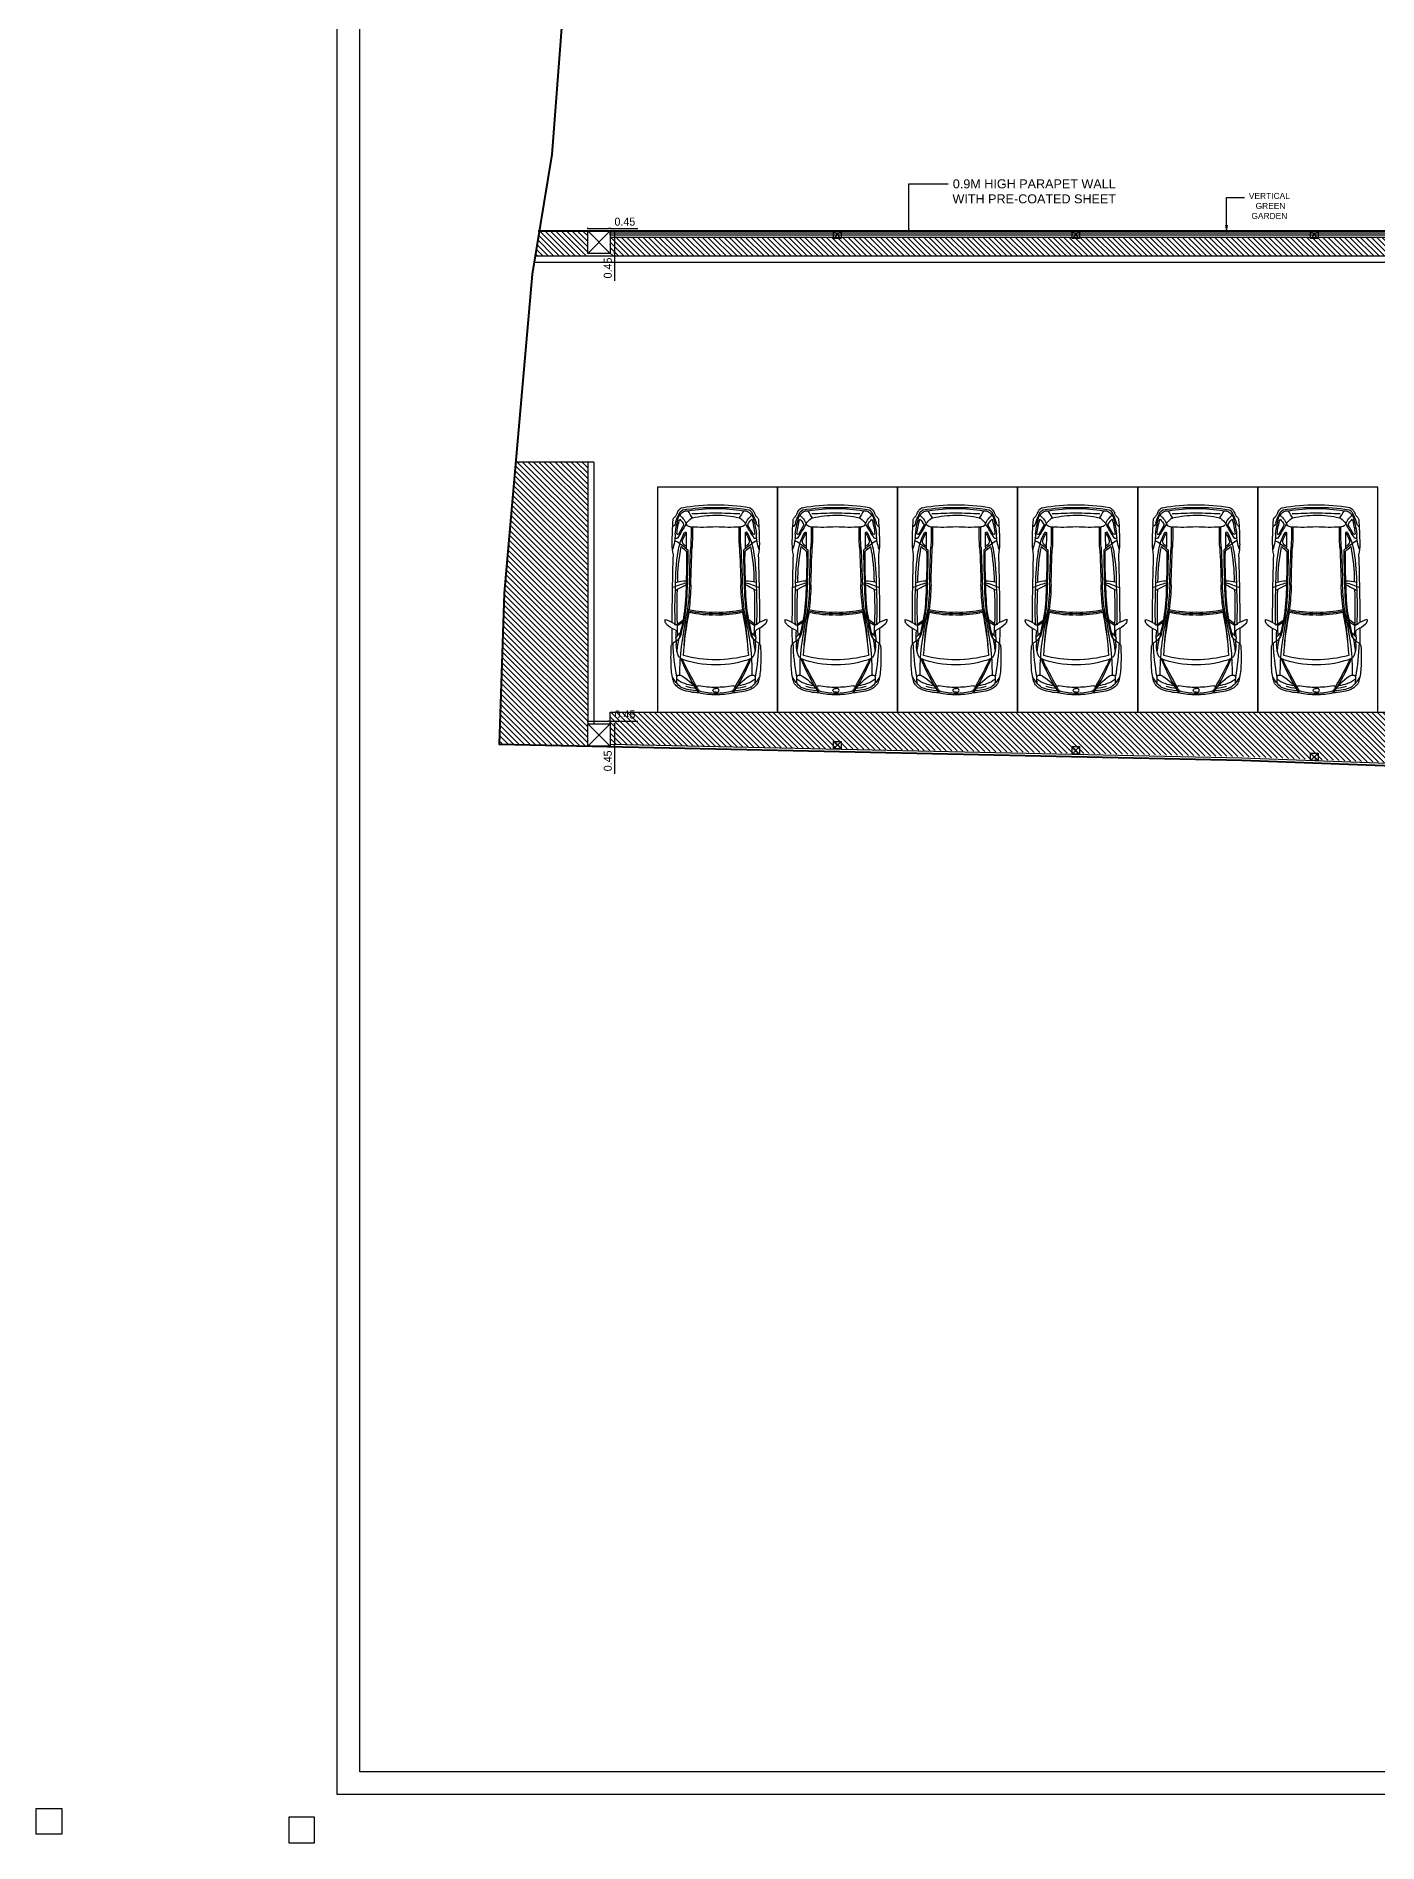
# Model space of a CAD drawing. Header units: metres. Extents: x 494 to 1845, y -666 to 1061.
# Drawn here: x 1658.97 to 1685.79, y 181.88 to 218 of the extents above; entities that cross this region are included whole.
import ezdxf
from ezdxf import colors
from ezdxf.entities.mleader import LeaderData, LeaderLine
from ezdxf.math import Vec2, Vec3

# ---------------------------------------------------------------- set-up
doc = ezdxf.new("R2010")
doc.units = ezdxf.units.M
doc.header["$MEASUREMENT"] = 0
doc.linetypes.add('1', pattern=[0])
doc.layers.get('Defpoints').update_dxf_attribs({"color": 12})
for name, color, linetype in [('0 @ 1', 7, 'Continuous'), ('COLUMN', 1, 'Continuous'), ('PLOT - SURVEY', 1, '1'), ('SHEET', 7, 'Continuous'), ('VDA-PARKING', 252, 'Continuous'), ('VDA-TEXT', 250, '1'), ('VDA-WALL BELOW', 8, 'Continuous')]:
    doc.layers.add(name, color=color, linetype=linetype)
for name, color, linetype, lineweight in [('A-Wall Hatch', 8, 'Continuous', 9), ('ARCHITECTURAL COMMENTS', 2, 'Continuous', 30), ('DIMENSION', 8, 'Continuous', 5), ('VDA-WALL', 250, 'Continuous', 25)]:
    doc.layers.add(name, color=color, linetype=linetype, lineweight=lineweight)
doc.styles.add('RS', font='GOTHIC.TTF')
doc.styles.get("Standard").update_dxf_attribs({"font": 'arial.ttf'})
doc.dimstyles.new('SMALL-1', dxfattribs={"dimtxt": 0.16, "dimasz": 0.035, "dimexe": 0, "dimexo": 0.1, "dimgap": 0.05, "dimtad": 1, "dimzin": 0, "dimdsep": 46, "dimtxsty": 'RS', "dimblk": 'DOT', "dimcen": 2.5, "dimclrd": 256, "dimclre": 256, "dimclrt": 5, "dimadec": 0, "dimazin": 0, "dimtfac": 1, "dimtdec": 3, "dimtofl": 0, "dimtmove": 0, "dimatfit": 3, "dimfxl": 0, "dimtolj": 1, "dimtzin": 0, "dimarcsym": 0})
pattern_1 = [(315, (290.3067, -66.29624), (0.053916892, 0.053916892), [])]

# ---------------------------------------------------------------- blocks, each defined once
blk = doc.blocks.new('sadfsdf')
at = {"color": 255}
for points in [[(-0.965, -0.965), (-0.453, -0.965), (-0.453, -0.453), (-0.965, -0.453)], [(95.905, -0.965), (95.393, -0.965), (95.393, -0.453), (95.905, -0.453)]]:
    blk.add_lwpolyline(points, close=True, dxfattribs=at)
at = {"layer": 'SHEET'}
for points in [[(94.941, 52.864), (94.941, 0), (0, 0), (0, 52.864)], [(94.488, 52.411), (94.488, 0.453), (0.453, 0.453), (0.453, 52.411)]]:
    blk.add_lwpolyline(points, close=True, dxfattribs=at)
blk = doc.blocks.new('P1')
at = {"layer": 'VDA-PARKING'}
for p, q in [((0, 4.5), (2.4, 4.5)), ((0, 0), (0, 4.5)), ((2.4, 4.5), (2.4, 0)), ((2.4, 0), (0, 0))]:
    blk.add_line(p, q, dxfattribs=at)
at = {"layer": 'VDA-PARKING', "color": 8, "extrusion": (1.91705e-10, -0.000389212, 1)}
for p, q in [((0.457, 2.915), (0.372, 3.002, 0)), ((0.372, 3.002), (0.375, 2.898, 0)), ((1.88, 2.913), (1.965, 3.001, 0)), ((1.965, 3.001), (1.962, 2.897, 0)), ((0.399, 2.737), (0.51, 2.657, -0.001)), ((0.4, 2.764), (0.502, 2.7, -0.001)), ((1.937, 2.736), (1.826, 2.656, -0.001)), ((1.936, 2.763), (1.834, 2.699, -0.001))]:
    blk.add_line(p, q, dxfattribs=at)
for centre, radius, start, end in [((0.896, 3.476, -0.002), 0.675, 128.5941, 152.2222), ((0.608, 3.758, -0.002), 0.317, 110.9327, 151.9874), ((3.979, 2.04, -0.002), 3.772, 146.6191, 158.4909), ((0.81, 3.224, -0.002), 0.848, 90.5361, 113.2209), ((10.007, -1.278, -0.002), 10.62, 150.2954, 153.6878), ((0.892, 2.836, -0.002), 1.281, 92.7885, 108.0445), ((-0.027, 4.62, -0.002), 0.994, 301.9765, 329.477), ((0.971, 2.551, -0.002), 1.49, 97.7176, 105.6573), ((0.993, 3.911, -0.002), 0.223, 134.4498, 160.8123), ((0.808, 4.013, -0.002), 0.0381, 227.7847, 248.458), ((0.814, 4.029, -0.002), 0.055, 248.458, 280.7122), ((1.147, 2.268, -0.002), 1.736, 89.2525, 100.7122), ((1.193, 2.502, -0.002), 1.654, 90.7964, 102.6895), ((0.854, 4.062, -0.002), 0.0196, 105.8288, 154.5794), ((1.168, 2.954, -0.002), 1.171, 89.9376, 105.8288), ((1.143, 2.502, -0.002), 1.654, 77.2008, 89.094), ((1.169, 2.954, -0.002), 1.171, 74.0616, 89.9527), ((1.189, 2.268, -0.002), 1.736, 79.1781, 90.6378), ((1.485, 4.062, -0.002), 0.0196, 25.3109, 74.0616), ((1.346, 3.911, -0.002), 0.223, 19.0781, 45.4406), ((-1.644, 2.045, -0.002), 3.772, 21.3994, 33.2712), ((2.367, 4.618, -0.002), 0.994, 210.4133, 237.9139), ((1.445, 2.835, -0.002), 1.281, 71.8458, 87.1018), ((1.525, 4.028, -0.002), 0.055, 259.1781, 291.4323), ((1.528, 3.224, -0.002), 0.848, 66.6694, 89.3542), ((1.531, 4.012, -0.002), 0.0381, 291.4323, 312.1056), ((-7.678, -1.261, -0.002), 10.62, 26.2026, 29.5949), ((1.365, 2.551, -0.002), 1.49, 74.2331, 82.1727), ((1.731, 3.757, -0.002), 0.317, 27.903, 68.9577), ((1.442, 3.476, -0.002), 0.675, 27.6681, 51.2962), ((4.147, 3.397, -0.002), 3.876, 176.6212, 183.2691), ((1.465, 3.555, -0.002), 1.19, 162.8092, 176.6212), ((5.141, 2.935, -0.002), 4.832, 169.7118, 177.7895), ((0.785, 3.3, -0.002), 0.673, 95.1462, 126.3462), ((1.447, 3.82, -0.002), 1.061, 174.3363, 181.1523), ((0.428, 3.799, -0.002), 0.0412, 181.1523, 223.466), ((0.428, 3.8, -0.002), 0.0425, 223.466, 263.2575), ((0.436, 3.868, -0.002), 0.11, 263.2575, 304.968), ((5.169, 3.714, -0.002), 4.719, 179.4645, 186.3924), ((1.552, 3.299, -0.002), 0.673, 53.5441, 84.7441), ((1.902, 3.866, -0.002), 0.11, 234.9223, 276.6328), ((-2.831, 3.722, -0.002), 4.719, 353.4979, 0.4259), ((1.91, 3.799, -0.002), 0.0425, 276.6328, 316.4243), ((1.911, 3.798, -0.002), 0.0412, 316.4243, 358.738), ((0.891, 3.82, -0.002), 1.061, 358.738, 5.554), ((-2.804, 2.943, -0.002), 4.832, 2.1008, 10.1785), ((0.873, 3.556, -0.002), 1.19, 3.2691, 17.0812), ((-1.809, 3.403, -0.002), 3.876, 356.6212, 3.2691), ((0.932, 3.164, -0.002), 0.555, 157.786, 182.1379), ((3.362, 3.632, -0.002), 2.992, 186.6719, 191.854), ((0.476, 3.352, -0.002), 0.0629, 105.3626, 159.257), ((1.125, 1.705, -0.002), 1.846, 88.6326, 111.1512), ((1.192, 0.807, -0.002), 2.646, 90.5448, 104.7008), ((6.442, 3.729, -0.002), 5.932, 183.502, 191.8762), ((1.21, 1.705, -0.002), 1.846, 68.7391, 91.2578), ((1.141, 0.807, -0.002), 2.646, 75.1895, 89.3455), ((-4.103, 3.739, -0.002), 5.932, 348.0141, 356.3884), ((1.861, 3.35, -0.002), 0.0629, 20.6333, 74.5277), ((-1.023, 3.636, -0.002), 2.992, 348.0363, 353.2184), ((1.406, 3.164, -0.002), 0.555, 357.7524, 22.1043), ((0.313, 3.178, -0.002), 0.0364, 183.2691, 243.959), ((45.639, 2.786, -0.002), 45.343, 179.5461, 179.9508), ((0.138, 2.799, -0.002), 0.367, 30.9223, 61.7196), ((0.334, 2.889, -0.002), 0.0423, 298.0014, 12.5995), ((8.8, 2.423, -0.002), 8.449, 175.5592, 176.0701), ((-1.043, 3.102, -0.002), 1.42, 359.0121, 1.6745), ((8.8, 2.423, -0.002), 8.407, 176.3245, 182.5982), ((-6.681, 1.307, -0.002), 7.317, 9.1773, 13.5155), ((0.333, 2.915, -0.002), 0.141, 8.5366, 30.9223), ((-3.983, 1.826, -0.002), 4.59, 8.3046, 13.985), ((13.664, 5.043, -0.002), 13.314, 188.0072, 190.9665), ((6.504, 3.585, -0.002), 5.983, 184.0252, 190.9208), ((-4.166, 3.595, -0.002), 5.983, 348.9695, 355.8651), ((-11.323, 5.067, -0.002), 13.314, 348.9238, 351.8832), ((6.318, 1.817, -0.002), 4.59, 165.9053, 171.5858), ((9.015, 1.292, -0.002), 7.317, 166.3748, 170.713), ((2.004, 2.913, -0.002), 0.141, 148.968, 171.3537), ((2.198, 2.797, -0.002), 0.367, 118.1707, 148.968), ((-6.464, 2.438, -0.002), 8.407, 357.2921, 3.5658), ((2.003, 2.887, -0.002), 0.0423, 167.2908, 241.8889), ((3.38, 3.098, -0.002), 1.42, 178.2158, 180.8782), ((-6.464, 2.438, -0.002), 8.449, 3.8202, 4.3312), ((2.024, 3.176, -0.002), 0.0364, 295.9313, 356.6212), ((-43.302, 2.871, -0.002), 45.343, 359.9396, 0.3443), ((0.227, 2.664, -0.002), 0.0753, 171.1277, 194.9458), ((0.298, 2.653, -0.002), 0.148, 156.896, 171.1277), ((-0.113, 3.49, -0.002), 0.886, 287.5165, 300.6693), ((0.253, 2.672, -0.002), 0.0985, 134.2764, 156.896), ((0.535, 2.383, -0.002), 0.503, 111.1835, 134.2764), ((45.639, 2.786, -0.002), 45.343, 180.1043, 181.8068), ((0.374, 2.724, -0.002), 0.0351, 106.1063, 174.2179), ((8.8, 2.423, -0.002), 8.449, 177.747, 183.0015), ((0.361, 2.713, -0.002), 0.045, 32.507, 86.2001), ((1.086, 0.468, -0.002), 2.063, 87.7114, 102.9428), ((1.086, 0.468, -0.002), 2.09, 87.7114, 102.4204), ((1.247, 0.468, -0.002), 2.09, 77.4699, 92.1789), ((1.247, 0.468, -0.002), 2.063, 76.9476, 92.1789), ((1.975, 2.711, -0.002), 0.045, 93.6902, 147.3833), ((1.962, 2.722, -0.002), 0.0351, 5.6724, 73.784), ((-6.464, 2.438, -0.002), 8.449, 356.8888, 2.1433), ((1.8, 2.381, -0.002), 0.503, 45.614, 68.7069), ((2.451, 3.487, -0.002), 0.886, 239.221, 252.3738), ((-43.302, 2.871, -0.002), 45.343, 358.0836, 359.786), ((2.083, 2.671, -0.002), 0.0985, 22.9943, 45.614), ((2.038, 2.651, -0.002), 0.148, 8.7626, 22.9943), ((2.11, 2.662, -0.002), 0.0753, 344.9445, 8.7626), ((-5.472, 1.855, -0.002), 6.046, 0.1688, 5.8765), ((-0.687, 2.308, -0.002), 1.26, 2.2889, 8.3046), ((-3.708, 1.941, -0.002), 4.301, 359.5019, 5.5659), ((-4.006, 1.842, -0.002), 4.647, 1.3507, 8.2676), ((1.086, 0.468, -0.002), 2.036, 87.7114, 102.9428), ((-4.006, 1.842, -0.002), 4.676, 1.3507, 7.4904), ((1.247, 0.468, -0.002), 2.036, 76.9476, 92.1789), ((6.341, 1.832, -0.002), 4.676, 172.3999, 178.5396), ((6.341, 1.832, -0.002), 4.647, 171.6227, 178.5396), ((6.043, 1.931, -0.002), 4.301, 174.3244, 180.3885), ((7.807, 1.843, -0.002), 6.046, 174.0138, 179.7216), ((3.023, 2.304, -0.002), 1.26, 171.5858, 177.6014), ((0.992, 3.555, -0.002), 1.695, 245.9927, 255.8566), ((4.377, 1.926, -0.002), 4.014, 179.2139, 189.1558), ((0.583, 2.65, -0.002), 0.777, 253.7364, 269.5106), ((5.36, 10.986, -0.002), 10.226, 240.7633, 242.0874), ((4.377, 1.926, -0.002), 3.972, 180.4609, 190.6811), ((-6.484, 1.488, -0.002), 7.068, 358.3294, 3.127), ((-10.7, 1.341, -0.002), 11.306, 359.5686, 2.8492), ((34.924, 2.76, -0.002), 34.294, 181.3507, 182.611), ((34.924, 2.76, -0.002), 34.265, 181.3507, 182.611), ((-32.587, 2.825, -0.002), 34.265, 357.2793, 358.5396), ((-32.587, 2.825, -0.002), 34.294, 357.2793, 358.5396), ((13.034, 1.319, -0.002), 11.306, 177.0411, 180.3217), ((8.818, 1.473, -0.002), 7.068, 176.7634, 181.561), ((1.346, 3.555, -0.002), 1.695, 284.0337, 293.8977), ((1.753, 2.649, -0.002), 0.777, 270.3798, 286.154), ((-3.008, 10.994, -0.002), 10.226, 297.8029, 299.127), ((-2.042, 1.932, -0.002), 3.972, 349.2092, 359.4294), ((-2.042, 1.932, -0.002), 4.014, 350.7346, 0.6765), ((5.805, 1.106, -0.002), 5.509, 179.7094, 184.7553), ((1.463, 1.129, -0.002), 1.167, 168.784, 179.7571), ((-0.615, 0.928, -0.002), 0.97, 0.6767, 19.1399), ((-0.278, 2.179, -0.002), 1.278, 300.4154, 313.7356), ((1.623, 1.482, -0.002), 1.225, 189.1558, 208.271), ((-0.278, 2.179, -0.002), 1.243, 307.1982, 313.7356), ((0.654, 1.033, -0.002), 0.171, 118.3286, 159.3503), ((0.996, 1.222, -0.002), 0.518, 194.3115, 215.4978), ((-12.347, 0.991, -0.002), 12.921, 359.6859, 1.0381), ((-5.042, 0.938, -0.002), 5.714, 358.5996, 2.611), ((-5.042, 0.938, -0.002), 5.742, 358.5996, 2.611), ((7.375, 0.926, -0.002), 5.742, 177.2793, 181.2907), ((7.375, 0.926, -0.002), 5.714, 177.2793, 181.2907), ((2.613, 2.177, -0.002), 1.278, 226.1547, 239.4749), ((2.613, 2.177, -0.002), 1.243, 226.1547, 232.6921), ((14.68, 0.966, -0.002), 12.921, 178.8522, 180.2044), ((1.337, 1.221, -0.002), 0.518, 324.3925, 345.5789), ((1.679, 1.032, -0.002), 0.171, 20.54, 61.5618), ((0.711, 1.483, -0.002), 1.225, 331.6193, 350.7346), ((2.948, 0.924, -0.002), 0.97, 160.7504, 179.2136), ((0.871, 1.13, -0.002), 1.167, 0.1332, 11.1064), ((-3.472, 1.115, -0.002), 5.509, 355.135, 0.1809), ((0.223, 0.675, -0.002), 0.144, 16.0333, 55.489), ((0.352, 1.107, -0.002), 0.0337, 256.8846, 300.4154), ((0.379, 1.002, -0.002), 0.0266, 25.509, 177.7485), ((2.377, 1.174, -0.002), 2.035, 186.6303, 197.6651), ((0.405, 0.926, -0.002), 0.0203, 37.9978, 157.2904), ((2.377, 1.174, -0.002), 2.005, 186.9029, 195.509), ((-3.243, -1.358, -0.002), 4.35, 28.6909, 33.1306), ((-3.243, -1.358, -0.002), 4.324, 29.2693, 32.0689), ((0.198, 0.882, -0.002), 0.404, 306.4094, 337.9574), ((0.13, 0.952, -0.002), 0.445, 315.1666, 333.9155), ((0.557, 0.915, -0.002), 0.0181, 226.6705, 17.8126), ((0.678, 0.684, -0.002), 0.115, 103.9926, 156.2586), ((0.95, 0.994, -0.002), 0.461, 214.9668, 233.8282), ((0.981, -1.842, -0.002), 2.658, 96.4482, 97.1481), ((0.886, -3.46, -0.002), 4.264, 86.2314, 92.7421), ((1.439, -3.46, -0.002), 4.264, 87.1483, 93.6589), ((1.347, -1.842, -0.002), 2.658, 82.7423, 83.4421), ((1.383, 0.994, -0.002), 0.461, 306.0621, 324.9235), ((1.655, 0.683, -0.002), 0.115, 23.6318, 75.8978), ((1.776, 0.914, -0.002), 0.0181, 162.0778, 313.2199), ((5.572, -1.366, -0.002), 4.35, 146.7597, 151.1994), ((2.135, 0.88, -0.002), 0.404, 201.9329, 233.4809), ((5.572, -1.366, -0.002), 4.324, 147.8214, 150.621), ((2.204, 0.95, -0.002), 0.445, 205.9748, 224.7237), ((-0.043, 1.177, -0.002), 2.005, 344.3813, 352.9874), ((-0.043, 1.177, -0.002), 2.035, 342.2252, 353.26), ((1.928, 0.924, -0.002), 0.0203, 22.6, 141.8925), ((1.954, 1, -0.002), 0.0266, 2.1418, 154.3813), ((1.981, 1.105, -0.002), 0.0337, 239.4749, 283.0057), ((2.109, 0.673, -0.002), 0.144, 124.4013, 163.857), ((0.352, 0.647, -0.002), 0.0371, 175.8933, 221.9107), ((-0.162, 0.186, -0.002), 0.653, 36.1973, 41.9107), ((1.235, 0.966, -0.002), 0.909, 196.0333, 206.548), ((0.179, 0.435, -0.002), 0.231, 22.2754, 36.1973), ((0.916, 0.737, -0.002), 0.565, 202.2754, 206.4697), ((0.542, 0.551, -0.002), 0.148, 206.4697, 252.5916), ((0.431, 0.564, -0.002), 0.0098, 206.548, 314.9442), ((0.546, 0.567, -0.002), 0.117, 186.5016, 251.2604), ((0.593, 0.626, -0.002), 0.155, 202.7449, 277.7681), ((1.103, 3.659, -0.002), 3.304, 259.4521, 271.0928), ((1.069, 3.559, -0.002), 3.153, 259.7507, 271.7624), ((1.919, -0.221, -0.002), 1.479, 145.5828, 151.9919), ((1.197, 3.995, -0.002), 3.57, 260.5978, 269.5043), ((0.723, 0.713, -0.002), 0.101, 243.4254, 256.4704), ((40.602, 1047.071, -0.002), 1047.302, 267.81584, 267.842045), ((1.15, 2.486, -0.002), 1.925, 256.4704, 270.4915), ((1.186, 2.486, -0.002), 1.925, 269.3988, 283.4199), ((-36.266, 1047.145, -0.002), 1047.302, 272.048285, 272.07449), ((1.142, 3.995, -0.002), 3.57, 270.386, 279.2926), ((1.269, 3.558, -0.002), 3.153, 268.1279, 280.1396), ((1.236, 3.658, -0.002), 3.304, 268.7975, 280.4382), ((1.61, 0.712, -0.002), 0.101, 283.4199, 296.4649), ((0.412, -0.22, -0.002), 1.479, 27.8985, 34.3076), ((1.74, 0.625, -0.002), 0.155, 262.1222, 337.1454), ((1.787, 0.566, -0.002), 0.117, 288.63, 353.3887), ((1.79, 0.55, -0.002), 0.148, 287.2987, 333.4207), ((1.902, 0.562, -0.002), 0.0098, 224.9461, 333.3424), ((1.098, 0.966, -0.002), 0.909, 333.3424, 343.857), ((1.417, 0.737, -0.002), 0.565, 333.4207, 337.6149), ((2.153, 0.434, -0.002), 0.231, 143.693, 157.6149), ((2.493, 0.184, -0.002), 0.653, 137.9796, 143.693), ((1.981, 0.646, -0.002), 0.0371, 317.9796, 3.997)]:
    blk.add_arc(centre, radius, start, end, dxfattribs=at)
blk.add_ellipse((1.17, 4.063), major_axis=(-0.0606, -0.0003, 0), ratio=0.652487, start_param=4.708193, end_param=7.849785, dxfattribs=at)
at = {"layer": 'VDA-PARKING', "color": 8, "extrusion": (-1.91705e-10, 0.000389212, -1)}
blk.add_ellipse((1.17, 4.063), major_axis=(0.0606, -0.0004, 0), ratio=0.652487, start_param=4.708193, end_param=7.849785, dxfattribs=at)
blk = doc.blocks.new('_Dot')
at = {"color": 0, "linetype": 'ByBlock', "lineweight": -2}
blk.add_line((-0.5, 0), (-1, 0), dxfattribs=at)
at = {"color": 0, "linetype": 'ByBlock', "const_width": 0.5}
blk.add_lwpolyline([(-0.25, 0, 1), (0.25, 0, 1)], format="xyb", close=True, dxfattribs=at)
blk = doc.blocks.new('*D330')
at = {"layer": 'Defpoints', "color": 0, "transparency": 16777216}
for p in [(-0.225, 0.225), (0.225, 0.274), (0.225, 0.225)]:
    blk.add_point(p, dxfattribs=at)
at = {"layer": 'DIMENSION', "lineweight": -2, "transparency": 16777216}
for p, q in [((-0.225, 0.274), (-0.225, 0.274)), ((-0.19, 0.274), (0.19, 0.274)), ((0.225, 0.274), (0.225, 0.274)), ((0.225, 0.274), (0.775, 0.274))]:
    blk.add_line(p, q, dxfattribs=at)
at = {"layer": 'DIMENSION', "lineweight": -2, "transparency": 16777216, "xscale": 0.035, "yscale": 0.035, "zscale": 0.035, "rotation": 180}
blk.add_blockref('_Dot', (-0.225, 0.274), dxfattribs=at)
at = {"layer": 'DIMENSION', "lineweight": -2, "transparency": 16777216, "xscale": 0.035, "yscale": 0.035, "zscale": 0.035}
blk.add_blockref('_Dot', (0.225, 0.274), dxfattribs=at)
at = {"layer": 'DIMENSION', "color": 5, "transparency": 16777216, "insert": (0.518, 0.408), "char_height": 0.16, "attachment_point": 5, "style": 'RS'}
blk.add_mtext('\\A1;0.45', dxfattribs=at)
blk = doc.blocks.new('*D331')
at = {"layer": 'Defpoints', "color": 0, "transparency": 16777216}
for p in [(0.225, 0.225), (0.225, -0.225), (0.311, -0.225)]:
    blk.add_point(p, dxfattribs=at)
at = {"layer": 'DIMENSION', "lineweight": -2, "transparency": 16777216}
for p, q in [((0.311, 0.225), (0.311, 0.225)), ((0.311, 0.19), (0.311, -0.19)), ((0.311, -0.225), (0.311, -0.225)), ((0.311, -0.225), (0.311, -0.775))]:
    blk.add_line(p, q, dxfattribs=at)
at = {"layer": 'DIMENSION', "lineweight": -2, "transparency": 16777216, "xscale": 0.035, "yscale": 0.035, "zscale": 0.035}
for p, rotation in [((0.311, 0.225), 90), ((0.311, -0.225), 270)]:
    blk.add_blockref('_Dot', p, dxfattribs=dict(at, rotation=rotation))
at = {"layer": 'DIMENSION', "color": 5, "transparency": 16777216, "insert": (0.177, -0.518), "char_height": 0.16, "attachment_point": 5, "rotation": 90, "style": 'RS'}
blk.add_mtext('\\A1;0.45', dxfattribs=at)
blk = doc.blocks.new('zw$E9AB')
at = {"layer": 'COLUMN', "lineweight": 30}
blk.add_lwpolyline([(0, 0.15), (0.15, 0.15), (0.15, 0), (0, 0)], close=True, dxfattribs=at)
at = {"layer": 'VDA-WALL BELOW'}
for p, q in [((0, 0), (0.15, 0.15)), ((0.15, 0), (0, 0.15))]:
    blk.add_line(p, q, dxfattribs=at)
blk = doc.blocks.new('dasfdsfffffffff')
at = {"layer": 'VDA-WALL', "lineweight": 30}
blk.add_lwpolyline([(-0.225, 0.225), (0.225, 0.225), (0.225, -0.225), (-0.225, -0.225)], close=True, dxfattribs=at)
at = {"layer": 'VDA-WALL BELOW'}
for p, q in [((0.225, -0.225), (-0.225, 0.225)), ((-0.225, -0.225), (0.225, 0.225))]:
    blk.add_line(p, q, dxfattribs=at)
at = {"layer": 'DIMENSION', "color": 4}
for p1, p2, distance, picture, middle in [((-0.225, 0.225), (0.225, 0.225), 0.049, '*D330', (0.518, 0.408)), ((0.225, 0.225), (0.225, -0.225), 0.086, '*D331', (0.177, -0.518))]:
    dim = blk.add_aligned_dim(p1=p1, p2=p2, distance=distance, dimstyle='SMALL-1', dxfattribs=at)
    dim.commit()
    dim.dimension.update_dxf_attribs({"geometry": picture, "text_midpoint": middle})
blk = doc.blocks.new('dsfaaaaaa')
at = {"color": 4}
for name, p in [('dasfdsfffffffff', (-0.12, 0.225)), ('zw$E9AB', (4.571, 0.3)), ('zw$E9AB', (9.337, 0.3)), ('zw$E9AB', (14.103, 0.3)), ('zw$E9AB', (18.869, 0.3)), ('dasfdsfffffffff', (-0.12, -9.63)), ('zw$E9AB', (4.571, -9.91)), ('zw$E9AB', (9.337, -10.014)), ('zw$E9AB', (14.103, -10.142)), ('zw$E9AB', (18.869, -10.324))]:
    blk.add_blockref(name, p, dxfattribs=at)
blk = doc.blocks.new('zw$B4CD')
at = {"layer": '0 @ 1', "color": 253}
blk.add_blockref('dsfaaaaaa', (-37.132, 2.925), dxfattribs=at)

msp = doc.modelspace()

# ---------------------------------------------------------------- hatches: boundary and pattern name
at = {"layer": 'A-Wall Hatch'}
h = msp.add_hatch(dxfattribs=at)
h.set_pattern_fill('ANSI31', color=62, scale=0.61, angle=270)
h.set_pattern_definition(pattern_1)
h.paths.add_polyline_path([(1670.4469, 203.8442), (1670.4469, 204.484), (1689.4239, 204.484), (1689.4258, 203.3352), (1683.0729, 203.5975)])
h.paths.add_polyline_path([(1689.5489, 203.784), (1692.4239, 203.784), (1692.4239, 206.2215), (1689.5489, 206.2215)])
h.paths.add_polyline_path([(1689.5489, 211.4715), (1689.5489, 213.909), (1692.4239, 213.909), (1692.4239, 211.4715)])
h.paths.add_polyline_path([(1730.5943, 214.9341), (1737.8239, 214.9341), (1737.8171, 215.8556)])
h.paths.add_polyline_path([(1737.8239, 215.8023), (1741.8489, 215.8023), (1741.8489, 216.37), (1737.8171, 215.8556)])
h.paths.add_polyline_path([(1668.9447, 213.609), (1669.9969, 213.609), (1669.9969, 214.109), (1669.0276, 214.109)])
h.paths.add_polyline_path([(1669.9969, 209.484), (1669.9969, 203.8039), (1668.2253, 203.842), (1668.3257, 206.8645), (1668.5549, 209.484)])
h = msp.add_hatch(dxfattribs=at)
h.set_pattern_fill('ANSI31', color=62, scale=0.61, angle=270)
h.set_pattern_definition(pattern_1)
h.paths.add_polyline_path([(1670.4469, 213.609), (1689.4239, 213.609), (1689.4239, 213.984), (1670.4469, 213.984)])

# ---------------------------------------------------------------- linework, layer by layer
at = {"layer": 'PLOT - SURVEY', "color": 250, "linetype": 'Continuous', "lineweight": 40}
msp.add_line((1669.0069, 214.109), (1723.1395, 214.109), dxfattribs=at)
msp.add_lwpolyline([(1669.6969, 221.1412), (1669.2803, 215.6328), (1668.8836, 213.2405), (1668.3257, 206.8645), (1668.2253, 203.842), (1683.0713, 203.5225), (1715.9592, 202.2942), (1752.3552, 202.0427)], dxfattribs=at)
at = {"layer": 'VDA-WALL'}
msp.add_line((1669.9969, 214.109), (1723.1395, 214.109), dxfattribs=at)
msp.add_lwpolyline([(1670.4469, 203.8442), (1683.0727, 203.5725), (1689.4258, 203.3352)], dxfattribs=at)
at = {"layer": 'VDA-WALL BELOW'}
for p, q in [((1670.4469, 213.984), (1689.4239, 213.984)), ((1668.9447, 213.609), (1689.4239, 213.609)), ((1668.924, 213.484), (1689.4239, 213.484)), ((1670.1219, 209.484), (1668.5479, 209.484)), ((1669.9969, 209.484), (1669.9969, 204.2539)), ((1670.1219, 209.484), (1670.1219, 204.2539)), ((1670.4469, 204.484), (1689.4239, 204.484)), ((1670.4469, 204.2539), (1670.4469, 204.484))]:
    msp.add_line(p, q, dxfattribs=at)
msp.add_lwpolyline([(1689.4239, 214.0215), (1670.4469, 214.0215), (1670.4469, 214.0715), (1689.4239, 214.0715)], dxfattribs=at)

# ---------------------------------------------------------------- block references
for p in [(1563.5791, 183.0184), (1664.9913, 182.8408)]:
    msp.add_blockref('sadfsdf', p)
at = {"layer": 'ARCHITECTURAL COMMENTS'}
msp.add_blockref('zw$B4CD', (1707.4739, 210.734), dxfattribs=at)
at = {"layer": 'VDA-PARKING', "xscale": -1, "rotation": 180}
for p in [(1671.3905, 208.984), (1673.7905, 208.984), (1676.1905, 208.984), (1678.5905, 208.984), (1680.9905, 208.984), (1683.3905, 208.984)]:
    msp.add_blockref('P1', p, dxfattribs=at)

# ---------------------------------------------------------------- leaders
at = {"color": 105, "lineweight": 30}
ml = msp.add_multileader_mtext('Standard', dxfattribs=at)
ml.set_content('{\\H0.66667x;\\C256;\\c0;VERTICAL\\P GREEN \\PGARDEN\\H1.5x;\\P\\pq*;} ', color=105)
ml.set_leader_properties()
ml.build(insert=Vec2(0, 0))
ml.multileader.update_dxf_attribs({"dogleg_length": 0.36, "arrow_head_size": 0.18})
ctx = ml.context
ctx.base_point, ctx.char_height, ctx.arrow_head_size, ctx.landing_gap_size, ctx.plane_origin = Vec3(1683.1253, 214.7777), 0.18, 0.18, 0.09, Vec3(1682.7653, 214.0467)
ctx.text_align_type = 1
notes = []
notes.append((ctx, [(0, (1, 1, 0), (1682.7653, 214.7777), (1, 0), 0.36, [(0, [(1682.7653, 214.0467)], 0, [])])]))
ctx.mtext.insert, ctx.mtext.alignment, ctx.mtext.flow_direction = Vec3(1683.6219, 214.8677), 2, 5
at = {"layer": 'VDA-TEXT'}
ml = msp.add_multileader_mtext('Standard', dxfattribs=at)
ml.set_content('{\\C256;\\c0;0.9M HIGH PARAPET WALL WITH PRE-COATED SHEET\\C192;\\P\\pxqc;\\H1.00001x;\\C256;\\c0;\\P\\pq*;} ', color=256)
ml.set_leader_properties()
ml.build(insert=Vec2(0, 0))
ml.multileader.update_dxf_attribs({"dogleg_length": 0.36, "arrow_head_size": 0.11})
ctx = ml.context
ctx.base_point, ctx.char_height, ctx.arrow_head_size, ctx.landing_gap_size, ctx.plane_origin = Vec3(1677.2022, 215.0489), 0.18, 0.11, 0.09, Vec3(1676.4146, 214.0494)
ctx.text_align_type = 1
notes.append((ctx, [(0, (1, 1, 0), (1676.4146, 215.0489), (1, 0), 0.7876, [(0, [(1676.4146, 214.0494)], 0, [])])]))
ctx.mtext.insert, ctx.mtext.width, ctx.mtext.alignment, ctx.mtext.flow_direction = Vec3(1678.9227, 215.1389), 3.7109, 2, 5
for ctx, leaders in notes:
    for number, flags, end, landing, length, lines in leaders:
        leader = LeaderData()
        leader.index, (leader.has_last_leader_line, leader.has_dogleg_vector, leader.attachment_direction) = number, flags
        leader.last_leader_point, leader.dogleg_vector, leader.dogleg_length = Vec3(end), Vec3(landing), length
        for number, points, colour, breaks in lines:
            line = LeaderLine()
            line.index, line.vertices, line.color, line.breaks = number, Vec3.list(points), colors.encode_raw_color(colour), breaks
            leader.lines.append(line)
        ctx.leaders.append(leader)

doc.saveas('drawing.dxf')
